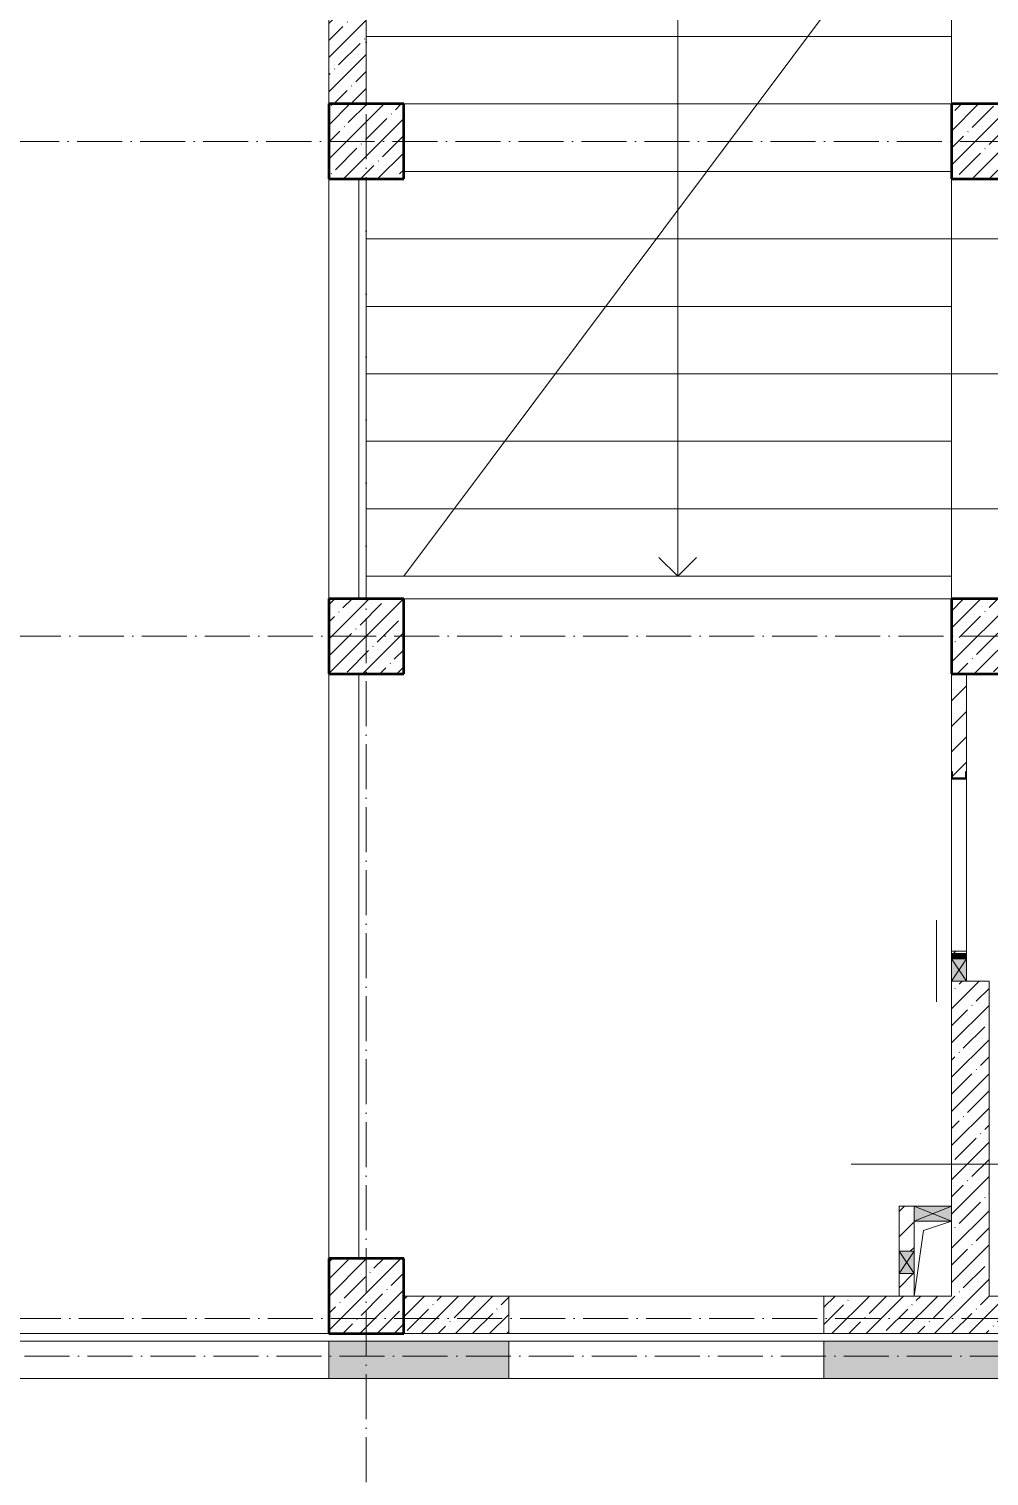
# Model space of a CAD drawing. Header units: millimetres. Extents: x -213536 to 1564669, y -45299 to 942238.
# Drawn here: x 551884 to 558283, y 580125 to 589775 of the extents above; entities that cross this region are included whole.
import ezdxf

# ---------------------------------------------------------------- set-up
doc = ezdxf.new("R2010")
doc.units = ezdxf.units.MM
doc.linetypes.add('200_ШТРИХ_ш1п0_6_', pattern=[160, 100, -60])
doc.linetypes.add('50_200_ШТРИХ_1Т_ш5_п1_п1_', pattern=[700, 500, -100, 0, -100])
for name, color, linetype, lineweight in [('3.1) ЖБ окна 1.2 м', 102, 'Continuous', 30), ('A-DETL-____-OTLN-4', 7, 'Continuous', 18), ('A-DETL-GENF-OTLN', 7, 'Continuous', 9), ('A-FLOR-____-OTLN', 7, 'Continuous', 9), ('A-GENM-____-MCUT', 7, 'Continuous', 25), ('A-GENM-____-OTLN', 7, 'Continuous', 9), ('A-GENM-____-OTLN-1', 7, 'Continuous', 25), ('A-GLAZ-____-OTLN', 7, 'Continuous', 9), ('A-WALL-____-MCUT-1', 7, 'Continuous', 9), ('A-WALL-____-OTLN', 7, 'Continuous', 9), ('A-WALL-____-PATT-1', 7, 'Continuous', 9), ('A-WALL-FNSH-MCUT-1', 7, 'Continuous', 9), ('I-WALL-____-OTLN', 7, 'Continuous', 9), ('S-COLS-____-MCUT', 7, 'Continuous', 50), ('S-COLS-____-OTLN', 7, 'Continuous', 9), ('S-GRID-____-OTLN-1', 7, '50_200_ШТРИХ_1Т_ш5_п1_п1_', 9), ('S-STRS-____-OTLN-1', 7, 'Continuous', 9)]:
    doc.layers.add(name, color=color, linetype=linetype, lineweight=lineweight)
doc.layers.add('A-DETL-GENF-OTLN-4', color=9, linetype='200_ШТРИХ_ш1п0_6_', lineweight=9, true_color=0x808080)
doc.layers.add('A-DETL-GENF-OTLN-5', color=7, linetype='Continuous', lineweight=5, true_color=0xc0c0c0)
pattern_1 = [(45, (544282.64, 571544.04), (-84.8528, 84.8528), [])]
pattern_2 = [(45, (544282.64, 571544.04), (-114.04925, 114.04925), []), (45, (544396.69, 571544.04), (-114.04925, 114.04925), [201.612, -40.322, 3.353, -36.97])]

# ---------------------------------------------------------------- blocks, each defined once
blk = doc.blocks.new('BSC_Колонна _Прямоугольная - 500х500-V103-АР1_План отверстий 2 этажа в осях 1-64_А-ГГ')
at = {"layer": 'S-COLS-____-OTLN'}
h = blk.add_hatch(dxfattribs=at)
h.set_pattern_fill('FP_132', color=256, style=0, pattern_type=2)
h.set_pattern_definition([(45, (-9850, -9781.04), (-114.0493, 114.0493), []), (45, (-9735.95, -9781.04), (-114.0493, 114.0493), [201.613, -40.323, 3.353, -36.97])])
h.paths.add_polyline_path([(-250, -250), (250, -250), (250, 250), (-250, 250)], flags=0)
at = {"layer": 'S-COLS-____-MCUT'}
for p, q in [((250, 250), (-250, 250)), ((-250, 250), (-250, -250)), ((250, -250), (250, 250)), ((-250, -250), (250, -250))]:
    blk.add_line(p, q, dxfattribs=at)
blk = doc.blocks.new('BSC_Колонна _Прямоугольная - 500х500-V105-АР1_План отверстий 2 этажа в осях 1-64_А-ГГ')
at = {"layer": 'S-COLS-____-OTLN'}
h = blk.add_hatch(dxfattribs=at)
h.set_pattern_fill('FP_134', color=256, style=0, pattern_type=2)
h.set_pattern_definition([(45, (-9850, -17481.04), (-114.0493, 114.0493), []), (45, (-9735.95, -17481.04), (-114.0493, 114.0493), [201.613, -40.323, 3.353, -36.97])])
h.paths.add_polyline_path([(-250, -250), (250, -250), (250, 250), (-250, 250)], flags=0)
at = {"layer": 'S-COLS-____-MCUT'}
for p, q in [((250, 250), (-250, 250)), ((-250, 250), (-250, -250)), ((250, -250), (250, 250)), ((-250, -250), (250, -250))]:
    blk.add_line(p, q, dxfattribs=at)
blk = doc.blocks.new('BSC_Колонна _Прямоугольная - 500х700-V110-АР1_План отверстий 2 этажа в осях 1-64_А-ГГ')
at = {"layer": 'S-COLS-____-OTLN'}
h = blk.add_hatch(dxfattribs=at)
h.set_pattern_fill('FP_139', color=256, style=0, pattern_type=2)
h.set_pattern_definition([(315, (-17481.04, 14100), (114.0493, 114.0493), []), (315, (-17481.04, 13985.95), (114.0493, 114.0493), [201.612, -40.322, 3.353, -36.97])])
h.paths.add_polyline_path([(-250, 350), (-250, -350), (250, -350), (250, 350)], flags=0)
at = {"layer": 'S-COLS-____-MCUT'}
for p, q in [((250, 350), (-250, 350)), ((-250, 350), (-250, -350)), ((250, -350), (250, 350)), ((-250, -350), (250, -350))]:
    blk.add_line(p, q, dxfattribs=at)
blk = doc.blocks.new('BSC_Колонна _Прямоугольная - 500х700-V134-АР1_План отверстий 2 этажа в осях 1-64_А-ГГ')
at = {"layer": 'S-COLS-____-OTLN'}
h = blk.add_hatch(dxfattribs=at)
h.set_pattern_fill('FP_164', color=256, style=0, pattern_type=2)
h.set_pattern_definition([(315, (-14181.04, 14100), (114.0493, 114.0493), []), (315, (-14181.04, 13985.95), (114.0493, 114.0493), [201.612, -40.322, 3.353, -36.97])])
h.paths.add_polyline_path([(-250, 350), (-250, -350), (250, -350), (250, 350)], flags=0)
at = {"layer": 'S-COLS-____-MCUT'}
for p, q in [((250, 350), (-250, 350)), ((-250, 350), (-250, -350)), ((250, -350), (250, 350)), ((-250, -350), (250, -350))]:
    blk.add_line(p, q, dxfattribs=at)
blk = doc.blocks.new('154_Стойка_СКБ_Швеллер - СМ-2180_100-28318692-АР1_План отверстий 2 этажа в осях 1-64_А-ГГ')
at = {"layer": 'A-GENM-____-MCUT'}
for p, q in [((171, 50), (125, 50)), ((125, 50), (125, -50)), ((129.5, 42.4), (171, 42.4)), ((129.5, -42.4), (129.5, 42.4)), ((171, 42.4), (171, 50)), ((125, -50), (171, -50)), ((171, -42.4), (129.5, -42.4)), ((171, -50), (171, -42.4))]:
    blk.add_line(p, q, dxfattribs=at)
blk = doc.blocks.new('AR_Отверстие прямоугольное _в плите_ - AR_Отверстие прямоугольное _в плите_-V185-АР1_План отверстий 2 этажа в осях 1-64_А-ГГ')
at = {"layer": 'A-GENM-____-OTLN'}
for p, q in [((-62.5, 187.5), (125, 250)), ((-125, -250), (-62.5, 187.5))]:
    blk.add_line(p, q, dxfattribs=at)
blk = doc.blocks.new('AR_Отверстие прямоугольное _в стене__БезПР - AR_Отверстие прямоугольное _в стене__БезПР-36788821-АР1_План отверстий 2 этажа в осях 1-64_А-ГГ')
at = {"layer": 'A-GLAZ-____-OTLN'}
blk.add_hatch(color=256, dxfattribs=at).paths.add_polyline_path([(-15, -50), (-15, 50), (-50, 50), (-50, -50)], flags=0)
at = {"layer": 'A-DETL-GENF-OTLN'}
for p, q in [((-50, -50), (-50, 50)), ((-50, 50), (-15, 50)), ((-50, 50), (-15, 15)), ((-15, 50), (-50, 50)), ((-50, 50), (-50, -50)), ((-15, -15), (-50, -50)), ((-15, -50), (-50, -50)), ((-50, -50), (-15, -50))]:
    blk.add_line(p, q, dxfattribs=at)
blk = doc.blocks.new('AR_Отверстие прямоугольное _в стене__БезПР - AR_Отверстие прямоугольное _в стене__БезПР-36428168-АР1_План отверстий 2 этажа в осях 1-64_А-ГГ')
at = {"layer": 'A-GLAZ-____-OTLN'}
blk.add_hatch(color=256, dxfattribs=at).paths.add_polyline_path([(-75, -50), (75, -50), (75, 50), (-75, 50)], flags=0)
at = {"layer": 'A-DETL-GENF-OTLN'}
for p, q in [((-75, -50), (-75, 50)), ((-75, 50), (75, 50)), ((75, 50), (-75, -50)), ((-75, 50), (75, -50)), ((75, 50), (-75, 50)), ((-75, 50), (-75, -50)), ((75, 50), (75, -50)), ((75, -50), (75, 50)), ((75, -50), (-75, -50)), ((-75, -50), (75, -50))]:
    blk.add_line(p, q, dxfattribs=at)
blk = doc.blocks.new('AR_Отверстие прямоугольное _в стене__БезПР - AR_Отверстие прямоугольное _в стене__БезПР-36789562-АР1_План отверстий 2 этажа в осях 1-64_А-ГГ')
at = {"layer": 'A-GLAZ-____-OTLN'}
blk.add_hatch(color=256, dxfattribs=at).paths.add_polyline_path([(75, -50), (75, 50), (-75, 50), (-75, -50)], flags=0)
at = {"layer": 'A-DETL-GENF-OTLN'}
for p, q in [((-75, -50), (-75, 50)), ((-75, 50), (75, 50)), ((75, 50), (-75, -50)), ((-75, 50), (75, -50)), ((75, 50), (-75, 50)), ((-75, 50), (-75, -50)), ((75, 50), (75, -50)), ((75, -50), (75, 50)), ((75, -50), (-75, -50)), ((-75, -50), (75, -50))]:
    blk.add_line(p, q, dxfattribs=at)
blk = doc.blocks.new('AR_Отверстие прямоугольное _в стене__БезПР - AR_Отверстие прямоугольное _в стене__БезПР-36428146-АР1_План отверстий 2 этажа в осях 1-64_А-ГГ')
at = {"layer": 'A-GLAZ-____-OTLN'}
blk.add_hatch(color=256, dxfattribs=at).paths.add_polyline_path([(125, -50), (125, 50), (-125, 50), (-125, -50)], flags=0)
at = {"layer": 'A-DETL-GENF-OTLN'}
for p, q in [((-125, -50), (-125, 50)), ((-125, 50), (125, 50)), ((125, 50), (-125, -50)), ((-125, 50), (125, -50)), ((125, 50), (-125, 50)), ((-125, 50), (-125, -50)), ((125, 50), (125, -50)), ((125, -50), (125, 50)), ((125, -50), (-125, -50)), ((-125, -50), (125, -50))]:
    blk.add_line(p, q, dxfattribs=at)
blk = doc.blocks.new('DET_L_Имитация разреза_ISO2-5 - Влево-36878805-АР1_План отверстий 2 этажа в осях 1-64_А-ГГ')
at = {"layer": 'A-DETL-GENF-OTLN-5'}
blk.add_line((143.1, 0), (686.9, 0), dxfattribs=at)
blk = doc.blocks.new('DET_L_Имитация разреза_ISO2-5 - Низ-36884722-АР1_План отверстий 2 этажа в осях 1-64_А-ГГ')
at = {"layer": 'A-DETL-GENF-OTLN-5'}
blk.add_line((143.1, 0), (1256.9, 0), dxfattribs=at)
blk = doc.blocks.new('2этаж')
at = {"layer": 'S-GRID-____-OTLN-1', "color": 251, "ltscale": 0.6, "true_color": 0x636466}
for p, q in [((-5741.7, 454533.3), (-5741.7, 508896.9)), ((11116.1, 476497), (-20260.4, 476497)), ((-20260.4, 473197), (11116.1, 473197)), ((-20260.4, 468647), (8278.9, 468647)), ((88482.7, 468397), (-20037.2, 468397))]:
    blk.add_line(p, q, dxfattribs=at)

msp = doc.modelspace()

# ---------------------------------------------------------------- hatches: boundary and pattern name
at = {"layer": 'A-WALL-____-PATT-1'}
h = msp.add_hatch(dxfattribs=at)
h.set_pattern_fill('FP_25', color=256, style=0, pattern_type=2)
h.set_pattern_definition(pattern_2)
h.paths.add_polyline_path([(553882.6, 589275.1), (554132.6, 589275.1), (554132.6, 590125.1), (553882.6, 590125.1), (553882.6, 589479.8)], flags=0)
h.paths.add_polyline_path([(553882.6, 590425.1), (554132.6, 590425.1), (554132.6, 593175.1), (553882.6, 593175.1), (553882.6, 592919.8)], flags=0)
h = msp.add_hatch(dxfattribs=at)
h.set_pattern_fill('FP_4', color=256, style=0, pattern_type=2)
h.set_pattern_definition(pattern_1)
h.paths.add_polyline_path([(558032.6, 583610.1), (558132.6, 583610.1), (558132.6, 583625.1), (558032.6, 583625.1)], flags=0)
h.paths.add_polyline_path([(558125, 584779.6), (558126.1, 584821.1), (558132.6, 584821.1), (558132.6, 585475.1), (558032.6, 585475.1), (558032.6, 584821.1), (558040.2, 584821.1), (558040.2, 584779.6)], flags=0)
h = msp.add_hatch(dxfattribs=at)
h.set_pattern_fill('FP_25', color=256, style=0, pattern_type=2)
h.set_pattern_definition(pattern_2)
h.paths.add_polyline_path([(558032.6, 581325.1), (558282.6, 581325.1), (558282.6, 583425.1), (558032.6, 583425.1), (558032.6, 581825.1)], flags=0)
h = msp.add_hatch(dxfattribs=at)
h.set_pattern_fill('FP_4', color=256, style=0, pattern_type=2)
h.set_pattern_definition(pattern_1)
h.paths.add_polyline_path([(557682.6, 581325.1), (557782.6, 581325.1), (557782.6, 581475.1), (557682.6, 581475.1)], flags=0)
h.paths.add_polyline_path([(557742.6, 581625.1), (557782.6, 581625.1), (557782.6, 581925.1), (557682.6, 581925.1), (557682.6, 581625.1)], flags=0)
h = msp.add_hatch(dxfattribs=at)
h.set_pattern_fill('FP_25', color=256, style=0, pattern_type=2)
h.set_pattern_definition(pattern_2)
h.paths.add_polyline_path([(567132.6, 581075.1), (567132.6, 581325.1), (566932.6, 581325.1), (566932.6, 581075.1)], flags=0)
h.paths.add_polyline_path([(564832.6, 581075.1), (564832.6, 581325.1), (557182.6, 581325.1), (557182.6, 581075.1), (561943.6, 581075.1)], flags=0)
h.paths.add_polyline_path([(554873.7, 581075.1), (555082.6, 581075.1), (555082.6, 581325.1), (554382.6, 581325.1), (554382.6, 581075.1)], flags=0)
h = msp.add_hatch(dxfattribs=at)
h.set_pattern_fill('FP_25', color=256, style=0, pattern_type=2)
h.set_pattern_definition(pattern_2)
h.paths.add_polyline_path([(566932.6, 580775.1), (567832.6, 580775.1), (567832.6, 581025.1), (566932.6, 581025.1)], flags=0)
h.paths.add_polyline_path([(564832.6, 580775.1), (564832.6, 581025.1), (557182.6, 581025.1), (557182.6, 580775.1), (561943.6, 580775.1)], flags=0)
h.paths.add_polyline_path([(555082.6, 580775.1), (555082.6, 581025.1), (553882.6, 581025.1), (553882.6, 580775.1), (554873.7, 580775.1)], flags=0)
h.paths.add_polyline_path([(549571.3, 580775.1), (549882.6, 580775.1), (549882.6, 581025.1), (542332.6, 581025.1), (542332.6, 580775.1), (547803.9, 580775.1)], flags=0)
at = {"layer": 'S-COLS-____-OTLN'}
h = msp.add_hatch(dxfattribs=at)
h.set_pattern_fill('FP_25', color=256, style=0, pattern_type=2)
h.set_pattern_definition(pattern_2)
h.paths.add_polyline_path([(553882.6, 585475.1), (554382.6, 585475.1), (554382.6, 585975.1), (553882.6, 585975.1)], flags=0)

# ---------------------------------------------------------------- linework, layer by layer
at = {"layer": 'A-DETL-____-OTLN-4'}
msp.add_line((554382.6, 586125.1), (567582.6, 603775.1), dxfattribs=at)
at = {"layer": 'A-FLOR-____-OTLN'}
for p, q in [((554132.6, 585975.1), (554132.6, 588775.1)), ((558032.6, 585975.1), (554382.6, 585975.1)), ((549882.6, 581075.1), (553882.6, 581075.1))]:
    msp.add_line(p, q, dxfattribs=at)
at = {"layer": 'A-WALL-____-MCUT-1'}
for p, q in [((553882.6, 590125.1), (553882.6, 589275.1)), ((554132.6, 589275.1), (554132.6, 590125.1)), ((558032.6, 583425.1), (558032.6, 581925.1)), ((558282.6, 583425.1), (558132.6, 583425.1)), ((558282.6, 581325.1), (558282.6, 583425.1)), ((558032.6, 581825.1), (558032.6, 581325.1)), ((555082.6, 581325.1), (554382.6, 581325.1)), ((555082.6, 581075.1), (555082.6, 581325.1)), ((558032.6, 581325.1), (557182.6, 581325.1)), ((557182.6, 581325.1), (557182.6, 581075.1)), ((560732.6, 581325.1), (558282.6, 581325.1)), ((554382.6, 581075.1), (555082.6, 581075.1)), ((557182.6, 581075.1), (564832.6, 581075.1)), ((555082.6, 581025.1), (553882.6, 581025.1)), ((553882.6, 581025.1), (553882.6, 580775.1)), ((555082.6, 580775.1), (555082.6, 581025.1)), ((564832.6, 581025.1), (557182.6, 581025.1)), ((557182.6, 581025.1), (557182.6, 580775.1)), ((553882.6, 580775.1), (555082.6, 580775.1)), ((557182.6, 580775.1), (564832.6, 580775.1))]:
    msp.add_line(p, q, dxfattribs=at)
at = {"layer": 'A-WALL-____-OTLN'}
for p, q in [((555082.6, 581325.1), (557182.6, 581325.1)), ((557182.6, 581075.1), (555082.6, 581075.1)), ((549882.6, 581025.1), (553882.6, 581025.1)), ((555082.6, 581025.1), (557182.6, 581025.1)), ((553882.6, 580775.1), (549882.6, 580775.1)), ((557182.6, 580775.1), (555082.6, 580775.1))]:
    msp.add_line(p, q, dxfattribs=at)
at = {"layer": 'A-WALL-FNSH-MCUT-1'}
for p, q in [((558032.6, 585475.1), (558032.6, 584821.1)), ((558132.6, 584821.1), (558132.6, 585475.1)), ((558032.6, 583625.1), (558032.6, 583610.1)), ((558132.6, 583625.1), (558032.6, 583625.1)), ((558132.6, 583610.1), (558132.6, 583625.1)), ((557782.6, 581925.1), (557682.6, 581925.1)), ((557682.6, 581925.1), (557682.6, 581625.1)), ((557782.6, 581625.1), (557782.6, 581825.1)), ((557682.6, 581475.1), (557682.6, 581325.1)), ((557782.6, 581325.1), (557782.6, 581475.1))]:
    msp.add_line(p, q, dxfattribs=at)
at = {"layer": 'I-WALL-____-OTLN'}
for p, q in [((553882.6, 585975.1), (553882.6, 588775.1)), ((554082.6, 588775.1), (554082.6, 585975.1)), ((553882.6, 581575.1), (553882.6, 585475.1)), ((554082.6, 585475.1), (554082.6, 581575.1)), ((558032.6, 583625.1), (558032.6, 584775.1)), ((558132.6, 584775.1), (558132.6, 583625.1))]:
    msp.add_line(p, q, dxfattribs=at)
at = {"layer": 'S-COLS-____-MCUT'}
for p, q in [((554382.6, 585975.1), (553882.6, 585975.1)), ((553882.6, 585975.1), (553882.6, 585475.1)), ((554382.6, 585475.1), (554382.6, 585975.1)), ((553882.6, 585475.1), (554382.6, 585475.1))]:
    msp.add_line(p, q, dxfattribs=at)
at = {"layer": 'S-STRS-____-OTLN-1'}
for p, q in [((556207.6, 590175.1), (556207.6, 589725.1)), ((558032.6, 590175.1), (558032.6, 589275.1)), ((558032.6, 589725.1), (554132.6, 589725.1)), ((558032.6, 589725.1), (554132.6, 589725.1)), ((556207.6, 589725.1), (556207.6, 589275.1)), ((558032.6, 589725.1), (558032.6, 589275.1)), ((558032.6, 589275.1), (554382.6, 589275.1)), ((558032.6, 589275.1), (554382.6, 589275.1)), ((556207.6, 589275.1), (556207.6, 588825.1)), ((558032.6, 588825.1), (554382.6, 588825.1)), ((558032.6, 588825.1), (554382.6, 588825.1)), ((556207.6, 588825.1), (556207.6, 588375.1)), ((558032.6, 588775.1), (558032.6, 588375.1)), ((558032.6, 588775.1), (558032.6, 588375.1)), ((558032.6, 588375.1), (554132.6, 588375.1)), ((558032.6, 588375.1), (554132.6, 588375.1)), ((556207.6, 588375.1), (556207.6, 587925.1)), ((558032.6, 588375.1), (558032.6, 587475.1)), ((565632.6, 588375.1), (558032.6, 588375.1)), ((565632.6, 588375.1), (558032.6, 588375.1)), ((558032.6, 587925.1), (554132.6, 587925.1)), ((558032.6, 587925.1), (554132.6, 587925.1)), ((556207.6, 587925.1), (556207.6, 587475.1)), ((558032.6, 587925.1), (558032.6, 587475.1)), ((558032.6, 587475.1), (554132.6, 587475.1)), ((558032.6, 587475.1), (554132.6, 587475.1)), ((556207.6, 587475.1), (556207.6, 587025.1)), ((558032.6, 587475.1), (558032.6, 586575.1)), ((565632.6, 587475.1), (558032.6, 587475.1)), ((565632.6, 587475.1), (558032.6, 587475.1)), ((558032.6, 587025.1), (554132.6, 587025.1)), ((558032.6, 587025.1), (554132.6, 587025.1)), ((556207.6, 587025.1), (556207.6, 586575.1)), ((558032.6, 587025.1), (558032.6, 586575.1)), ((558032.6, 586575.1), (554132.6, 586575.1)), ((558032.6, 586575.1), (554132.6, 586575.1)), ((556207.6, 586575.1), (556207.6, 586125.1)), ((558032.6, 586575.1), (558032.6, 585975.1)), ((565632.6, 586575.1), (558032.6, 586575.1)), ((565632.6, 586575.1), (558032.6, 586575.1)), ((556207.6, 586125.1), (556082.6, 586250.1)), ((556207.6, 586125.1), (556332.6, 586250.1)), ((558032.6, 586125.1), (554132.6, 586125.1))]:
    msp.add_line(p, q, dxfattribs=at)

# ---------------------------------------------------------------- block references
at = {"layer": '3.1) ЖБ окна 1.2 м'}
msp.add_blockref('2этаж', (559874.3, 112528.1), dxfattribs=at)
at = {"layer": 'A-DETL-GENF-OTLN-4'}
for name, p, rotation in [('DET_L_Имитация разреза_ISO2-5 - Влево-36878805-АР1_План отверстий 2 этажа в осях 1-64_А-ГГ', (557932.6, 583975.1), 270.0000000000005), ('DET_L_Имитация разреза_ISO2-5 - Низ-36884722-АР1_План отверстий 2 этажа в осях 1-64_А-ГГ', (558621, 582205.1), 180)]:
    msp.add_blockref(name, p, dxfattribs=dict(at, rotation=rotation))
at = {"layer": 'A-GENM-____-OTLN'}
msp.add_blockref('AR_Отверстие прямоугольное _в плите_ - AR_Отверстие прямоугольное _в плите_-V185-АР1_План отверстий 2 этажа в осях 1-64_А-ГГ', (557907.6, 581575.1), dxfattribs=at)
at = {"layer": 'A-GENM-____-OTLN-1', "rotation": 89.99999999999993}
msp.add_blockref('154_Стойка_СКБ_Швеллер - СМ-2180_100-28318692-АР1_План отверстий 2 этажа в осях 1-64_А-ГГ', (558082.6, 584650.1), dxfattribs=at)
at = {"layer": 'A-GLAZ-____-OTLN'}
for name, p, rotation in [('AR_Отверстие прямоугольное _в стене__БезПР - AR_Отверстие прямоугольное _в стене__БезПР-36788821-АР1_План отверстий 2 этажа в осях 1-64_А-ГГ', (558082.6, 583560.1), 269.9999999999999), ('AR_Отверстие прямоугольное _в стене__БезПР - AR_Отверстие прямоугольное _в стене__БезПР-36789562-АР1_План отверстий 2 этажа в осях 1-64_А-ГГ', (558082.6, 583500.1), 269.9999999999999), ('AR_Отверстие прямоугольное _в стене__БезПР - AR_Отверстие прямоугольное _в стене__БезПР-36428168-АР1_План отверстий 2 этажа в осях 1-64_А-ГГ', (557732.6, 581550.1), 90)]:
    msp.add_blockref(name, p, dxfattribs=dict(at, rotation=rotation))
msp.add_blockref('AR_Отверстие прямоугольное _в стене__БезПР - AR_Отверстие прямоугольное _в стене__БезПР-36428146-АР1_План отверстий 2 этажа в осях 1-64_А-ГГ', (557907.6, 581875.1), dxfattribs=at)
at = {"layer": 'S-COLS-____-OTLN'}
for name, p in [('BSC_Колонна _Прямоугольная - 500х500-V105-АР1_План отверстий 2 этажа в осях 1-64_А-ГГ', (554132.6, 589025.1)), ('BSC_Колонна _Прямоугольная - 500х500-V103-АР1_План отверстий 2 этажа в осях 1-64_А-ГГ', (554132.6, 581325.1))]:
    msp.add_blockref(name, p, dxfattribs=at)
at = {"layer": 'S-COLS-____-OTLN', "rotation": 89.9999999999999}
for name, p in [('BSC_Колонна _Прямоугольная - 500х700-V110-АР1_План отверстий 2 этажа в осях 1-64_А-ГГ', (558382.6, 589025.1)), ('BSC_Колонна _Прямоугольная - 500х700-V134-АР1_План отверстий 2 этажа в осях 1-64_А-ГГ', (558382.6, 585725.1))]:
    msp.add_blockref(name, p, dxfattribs=at)

doc.saveas('drawing.dxf')
